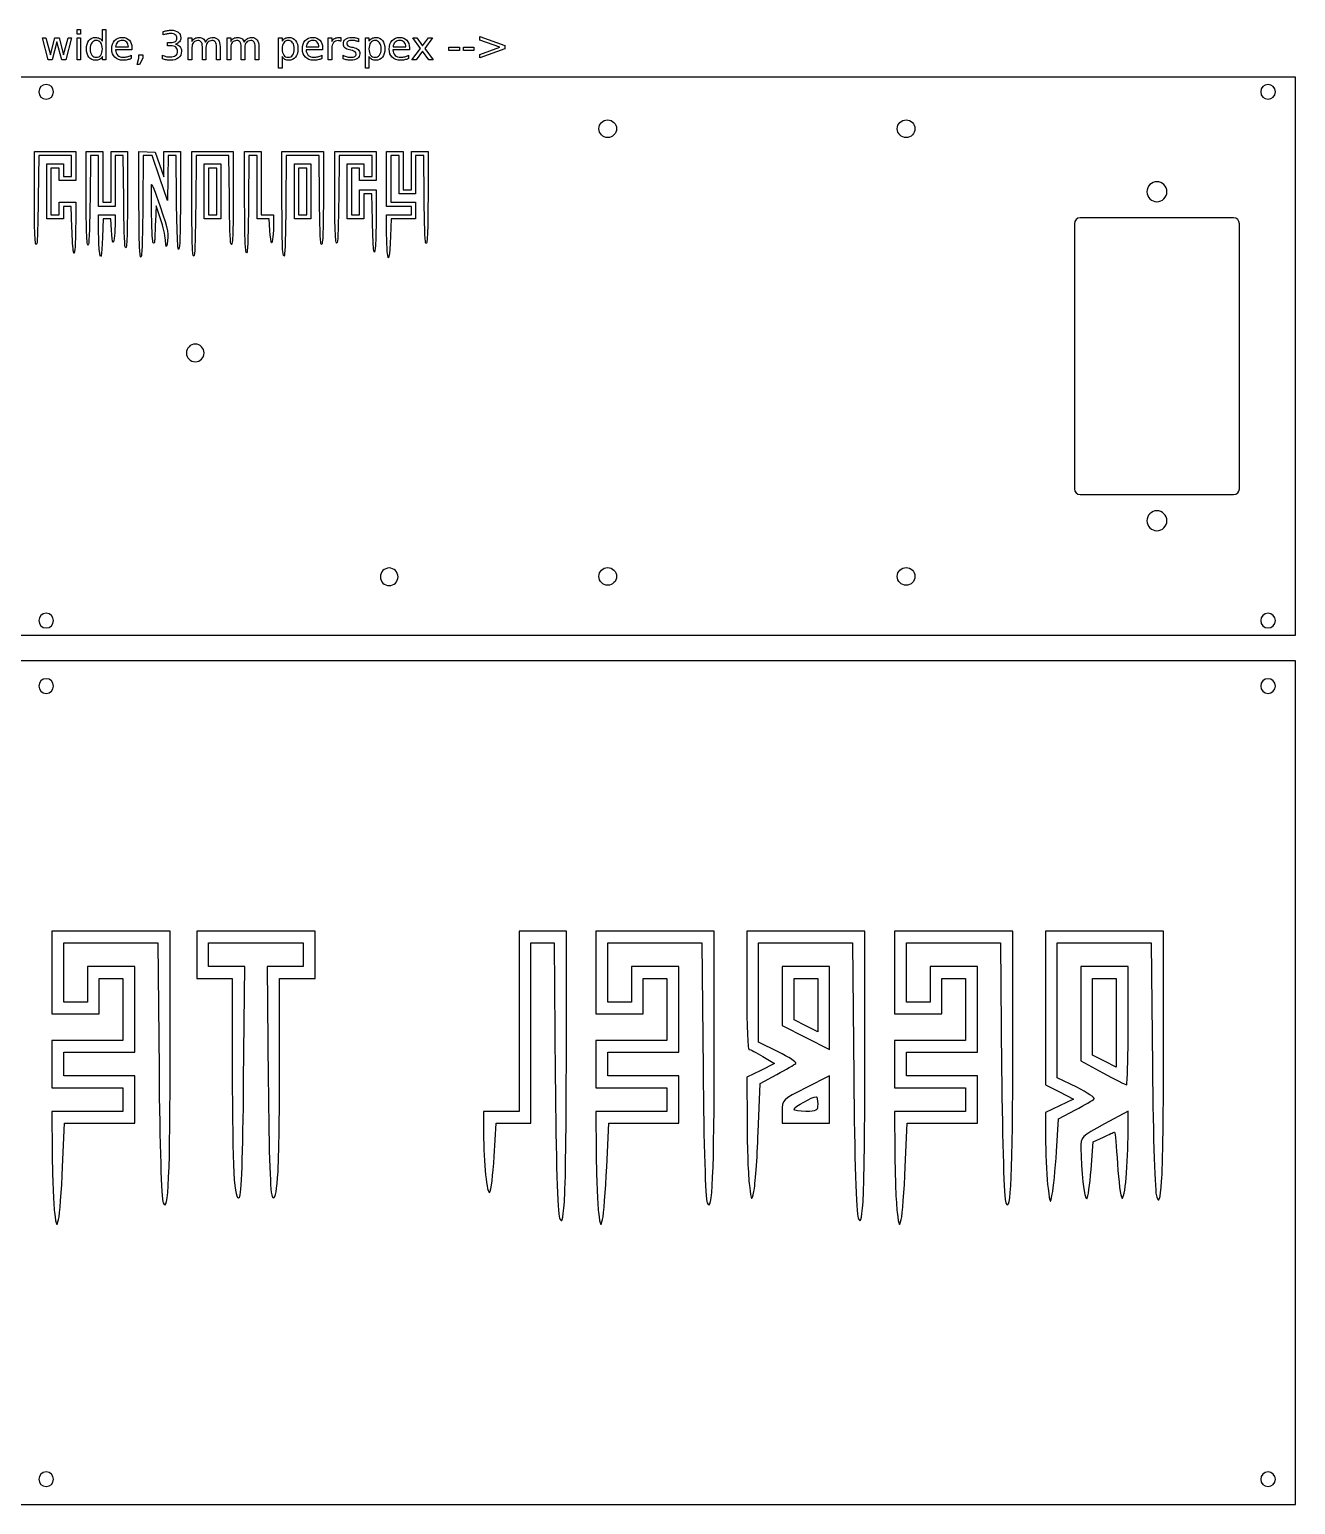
# Model space of a CAD drawing. Extents: x 0 to 431, y 0 to 399.
# Drawn here: x 215.1 to 430.6, y 147.9 to 399 of the extents above; entities that cross this region are included whole.
import ezdxf

# ---------------------------------------------------------------- set-up
doc = ezdxf.new("R2010")
doc.units = 0
for name, color, linetype in [('Cut1', 7, 'CONTINUOUS'), ('Cut2', 7, 'CONTINUOUS'), ('Engrave', 7, 'CONTINUOUS')]:
    doc.layers.add(name, color=color, linetype=linetype)

msp = doc.modelspace()

# ---------------------------------------------------------------- linework, layer by layer
at = {"layer": 'Cut1', "color": 1}
for points in [[(216.660476, 388.344847), (216.660476, 388.344847)], [(424.689164, 388.344847), (424.689164, 388.344847)], [(315.023387, 382.069636), (315.023387, 382.069636)], [(365.824452, 382.069636), (365.824452, 382.069636)], [(405.32498, 371.344839), (405.32498, 371.344839)], [(420.074619, 366.894547), (393.976119, 366.894547)], [(420.074619, 366.894547), (393.976119, 366.894547)], [(392.97423, 365.894775), (392.97423, 320.794578)], [(392.97423, 365.894775), (392.97423, 320.794578), (392.97423, 320.794578)], [(421.076508, 320.794578), (421.076508, 365.894775)], [(421.076508, 320.794578), (421.076508, 365.894775)], [(241.797657, 343.903991), (241.797657, 343.903991)], [(393.976119, 319.794805), (420.074619, 319.794805)], [(393.976119, 319.794805), (420.074619, 319.794805)], [(405.32498, 315.344514), (405.32498, 315.344514)], [(274.818009, 305.803991), (274.818009, 305.803991)], [(315.023387, 305.869608), (315.023387, 305.869608)], [(365.824452, 305.869608), (365.824452, 305.869608)], [(216.660476, 298.344858), (216.660476, 298.344858)], [(424.689164, 298.344858), (424.689164, 298.344858)], [(216.660476, 287.210856), (216.660476, 287.210856)], [(424.689164, 287.210856), (424.689164, 287.210856)], [(216.660476, 152.210209), (216.660476, 152.210209)], [(424.689164, 152.210209), (424.689164, 152.210209)]]:
    msp.add_lwpolyline(points, dxfattribs=at)
for points in [[(217.910368, 389.594739), (217.219982, 389.594739), (216.660476, 389.035234), (216.660476, 388.344847)], [(219.160259, 388.344847), (219.160259, 389.035234), (218.600754, 389.594739), (217.910368, 389.594739)], [(425.941525, 389.594739), (425.250081, 389.594739), (424.689164, 389.035234), (424.689164, 388.344847)], [(427.190359, 388.344847), (427.190359, 389.035234), (426.629442, 389.594739), (425.941525, 389.594739)], [(216.660476, 388.344847), (216.660476, 387.654461), (217.219982, 387.094603), (217.910368, 387.094603)], [(217.910368, 387.094603), (218.600754, 387.094603), (219.160259, 387.654461), (219.160259, 388.344847)], [(424.689164, 388.344847), (424.689164, 387.654461), (425.250081, 387.094603), (425.941525, 387.094603)], [(425.941525, 387.094603), (426.629442, 387.094603), (427.190359, 387.654461), (427.190359, 388.344847)], [(312.023718, 382.069636), (312.023718, 382.898311), (312.695054, 383.569647), (313.523729, 383.569647)], [(313.523729, 380.569625), (312.695054, 380.569625), (312.023718, 381.240961), (312.023718, 382.069636)], [(313.523729, 383.569647), (314.352051, 383.569647), (315.023387, 382.898311), (315.023387, 382.069636)], [(315.023387, 382.069636), (315.023387, 381.240961), (314.352051, 380.569625), (313.523729, 380.569625)], [(362.822314, 382.069636), (362.822314, 382.898311), (363.496119, 383.569647), (364.325147, 383.569647)], [(364.325147, 380.569625), (363.496119, 380.569625), (362.822314, 381.240961), (362.822314, 382.069636)], [(364.325147, 383.569647), (365.154175, 383.569647), (365.824452, 382.898311), (365.824452, 382.069636)], [(365.824452, 382.069636), (365.824452, 381.240961), (365.154175, 380.569625), (364.325147, 380.569625)], [(407.025369, 373.044875), (406.08698, 373.044875), (405.32498, 372.283581), (405.32498, 371.344839)], [(407.025369, 373.044875), (406.08698, 373.044875), (405.32498, 372.283581), (405.32498, 371.344839)], [(408.725758, 371.344839), (408.725758, 372.283581), (407.963758, 373.044875), (407.025369, 373.044875)], [(408.725758, 371.344839), (408.725758, 372.283581), (407.963758, 373.044875), (407.025369, 373.044875)], [(405.32498, 371.344839), (405.32498, 370.405745), (406.08698, 369.64445), (407.025369, 369.64445)], [(405.32498, 371.344839), (405.32498, 370.405745), (406.08698, 369.64445), (407.025369, 369.64445)], [(407.025369, 369.64445), (407.963758, 369.64445), (408.725758, 370.405745), (408.725758, 371.344839)], [(407.025369, 369.64445), (407.963758, 369.64445), (408.725758, 370.405745), (408.725758, 371.344839)], [(393.976119, 366.894547), (393.422258, 366.894547), (392.97423, 366.446872), (392.97423, 365.894775)], [(393.976119, 366.894547), (393.422258, 366.894547), (392.97423, 366.446872), (392.97423, 365.894775)], [(421.076508, 365.894775), (421.076508, 366.446872), (420.62848, 366.894547), (420.074619, 366.894547)], [(421.076508, 365.894775), (421.076508, 366.446872), (420.62848, 366.894547), (420.074619, 366.894547)], [(243.297668, 345.404003), (242.468993, 345.404003), (241.797657, 344.732666), (241.797657, 343.903991)], [(244.797679, 343.903991), (244.797679, 344.732666), (244.126343, 345.404003), (243.297668, 345.404003)], [(241.797657, 343.903991), (241.797657, 343.075669), (242.468993, 342.40398), (243.297668, 342.40398)], [(243.297668, 342.40398), (244.126343, 342.40398), (244.797679, 343.075669), (244.797679, 343.903991)], [(392.97423, 320.794578), (392.97423, 320.24248), (393.422258, 319.794805), (393.976119, 319.794805)], [(392.97423, 320.794578), (392.97423, 320.24248), (393.422258, 319.794805), (393.976119, 319.794805)], [(420.074619, 319.794805), (420.62848, 319.794805), (421.076508, 320.24248), (421.076508, 320.794578)], [(420.074619, 319.794805), (420.62848, 319.794805), (421.076508, 320.24248), (421.076508, 320.794578)], [(407.025369, 317.044903), (406.08698, 317.044903), (405.32498, 316.283608), (405.32498, 315.344514)], [(407.025369, 317.044903), (406.08698, 317.044903), (405.32498, 316.283608), (405.32498, 315.344514)], [(408.725758, 315.344514), (408.725758, 316.283608), (407.963758, 317.044903), (407.025369, 317.044903)], [(408.725758, 315.344514), (408.725758, 316.283608), (407.963758, 317.044903), (407.025369, 317.044903)], [(405.32498, 315.344514), (405.32498, 314.405772), (406.08698, 313.644478), (407.025369, 313.644478)], [(405.32498, 315.344514), (405.32498, 314.405772), (406.08698, 313.644478), (407.025369, 313.644478)], [(407.025369, 313.644478), (407.963758, 313.644478), (408.725758, 314.405772), (408.725758, 315.344514)], [(407.025369, 313.644478), (407.963758, 313.644478), (408.725758, 314.405772), (408.725758, 315.344514)], [(276.31802, 307.304003), (275.489345, 307.304003), (274.818009, 306.632666), (274.818009, 305.803991)], [(277.818032, 305.803991), (277.818032, 306.632666), (277.14599, 307.304003), (276.31802, 307.304003)], [(312.023718, 305.869608), (312.023718, 306.698283), (312.695054, 307.369619), (313.523729, 307.369619)], [(313.523729, 307.369619), (314.352051, 307.369619), (315.023387, 306.698283), (315.023387, 305.869608)], [(362.822314, 305.869608), (362.822314, 306.698283), (363.496119, 307.369619), (364.325147, 307.369619)], [(364.325147, 307.369619), (365.154175, 307.369619), (365.824452, 306.698283), (365.824452, 305.869608)], [(274.818009, 305.803991), (274.818009, 304.975669), (275.489345, 304.30398), (276.31802, 304.30398)], [(276.31802, 304.30398), (277.14599, 304.30398), (277.818032, 304.975669), (277.818032, 305.803991)], [(313.523729, 304.369597), (312.695054, 304.369597), (312.023718, 305.040933), (312.023718, 305.869608)], [(315.023387, 305.869608), (315.023387, 305.040933), (314.352051, 304.369597), (313.523729, 304.369597)], [(364.325147, 304.369597), (363.496119, 304.369597), (362.822314, 305.040933), (362.822314, 305.869608)], [(365.824452, 305.869608), (365.824452, 305.040933), (365.154175, 304.369597), (364.325147, 304.369597)], [(217.910368, 299.59475), (217.219982, 299.59475), (216.660476, 299.035244), (216.660476, 298.344858)], [(219.160259, 298.344858), (219.160259, 299.035244), (218.600754, 299.59475), (217.910368, 299.59475)], [(425.941525, 299.59475), (425.250081, 299.59475), (424.689164, 299.035244), (424.689164, 298.344858)], [(427.190359, 298.344858), (427.190359, 299.035244), (426.629442, 299.59475), (425.941525, 299.59475)], [(216.660476, 298.344858), (216.660476, 297.654472), (217.219982, 297.094614), (217.910368, 297.094614)], [(217.910368, 297.094614), (218.600754, 297.094614), (219.160259, 297.654472), (219.160259, 298.344858)], [(424.689164, 298.344858), (424.689164, 297.654472), (425.250081, 297.094614), (425.941525, 297.094614)], [(425.941525, 297.094614), (426.629442, 297.094614), (427.190359, 297.654472), (427.190359, 298.344858)], [(217.910368, 288.460748), (217.219982, 288.460748), (216.660476, 287.901242), (216.660476, 287.210856)], [(216.660476, 287.210856), (216.660476, 286.52047), (217.219982, 285.960612), (217.910368, 285.960612)], [(219.160259, 287.210856), (219.160259, 287.901242), (218.600754, 288.460748), (217.910368, 288.460748)], [(217.910368, 285.960612), (218.600754, 285.960612), (219.160259, 286.52047), (219.160259, 287.210856)], [(425.941525, 288.460748), (425.250081, 288.460748), (424.689164, 287.901242), (424.689164, 287.210856)], [(424.689164, 287.210856), (424.689164, 286.52047), (425.250081, 285.960612), (425.941525, 285.960612)], [(427.190359, 287.210856), (427.190359, 287.901242), (426.629442, 288.460748), (425.941525, 288.460748)], [(425.941525, 285.960612), (426.629442, 285.960612), (427.190359, 286.52047), (427.190359, 287.210856)], [(217.910368, 153.461159), (217.219982, 153.461159), (216.660476, 152.901654), (216.660476, 152.210209)], [(219.160259, 152.210209), (219.160259, 152.901654), (218.600754, 153.461159), (217.910368, 153.461159)], [(425.941525, 153.461159), (425.250081, 153.461159), (424.689164, 152.901654), (424.689164, 152.210209)], [(427.190359, 152.210209), (427.190359, 152.901654), (426.629442, 153.461159), (425.941525, 153.461159)], [(216.660476, 152.210209), (216.660476, 151.522292), (217.219982, 150.961376), (217.910368, 150.961376)], [(217.910368, 150.961376), (218.600754, 150.961376), (219.160259, 151.522292), (219.160259, 152.210209)], [(424.689164, 152.210209), (424.689164, 151.522292), (425.250081, 150.961376), (425.941525, 150.961376)], [(425.941525, 150.961376), (426.629442, 150.961376), (427.190359, 151.522292), (427.190359, 152.210209)]]:
    msp.add_open_spline(points, degree=3, dxfattribs=at)
at = {"layer": 'Cut2', "color": 1}
for points in [[(0.120025, 295.844793), (430.619994, 295.844793), (430.619994, 390.844772), (0.120025, 390.844772), (0.120025, 295.844793), (0.120025, 295.844793)], [(0.120025, 147.909813), (430.619994, 147.909813), (430.619994, 291.510932), (0.120025, 291.510932), (0.120025, 147.909813), (0.120025, 147.909813)]]:
    msp.add_lwpolyline(points, dxfattribs=at)
at = {"layer": 'Engrave', "color": 7}
for points in [[(217.269481, 397.512807), (217.878022, 397.512807), (218.638699, 394.622234), (219.396067, 397.512807), (220.11375, 397.512807), (220.874426, 394.622234), (221.631798, 397.512807), (222.24034, 397.512807), (221.271301, 393.80864), (220.553621, 393.80864), (219.756564, 396.844734), (218.956199, 393.80864), (218.238516, 393.80864), (217.269481, 397.512807)], [(223.166381, 398.954786), (223.774923, 398.954786), (223.774923, 398.184187), (223.166381, 398.184187), (223.166381, 398.954786)], [(223.166381, 397.512807), (223.774923, 397.512807), (223.774923, 393.80864), (223.166381, 393.80864), (223.166381, 397.512807)], [(227.482397, 396.950567), (227.482397, 398.954786), (228.090939, 398.954786), (228.090939, 393.80864), (227.482397, 393.80864), (227.482397, 394.364265)], [(237.850756, 398.028744), (237.850756, 398.624057)], [(239.130676, 396.173354), (238.555208, 396.173354), (238.555208, 396.722364), (239.157135, 396.722364)], [(242.725705, 395.902156), (242.725705, 393.80864), (242.113856, 393.80864), (242.113856, 397.512807), (242.725705, 397.512807), (242.725705, 396.937338)], [(249.327058, 395.902156), (249.327058, 393.80864), (248.715208, 393.80864), (248.715208, 397.512807), (249.327058, 397.512807), (249.327058, 396.937338)], [(258.084766, 394.364265), (258.084766, 392.399734), (257.472917, 392.399734), (257.472917, 397.512807), (258.084766, 397.512807), (258.084766, 396.950567)], [(266.551433, 395.759942), (266.551433, 393.80864), (265.939583, 393.80864), (265.939583, 397.512807), (266.551433, 397.512807), (266.551433, 396.937338)], [(268.105859, 397.56903), (268.109161, 396.943952)], [(271.115496, 397.403666), (271.115496, 396.828197)], [(272.874974, 394.364265), (272.874974, 392.399734), (272.263125, 392.399734), (272.263125, 397.512807), (272.874974, 397.512807), (272.874974, 396.950567)], [(283.712968, 397.512807), (282.373516, 395.710333), (283.782423, 393.80864), (283.06474, 393.80864), (281.986564, 395.263848), (280.908385, 393.80864), (280.190705, 393.80864), (281.629375, 395.746713), (280.313074, 397.512807), (281.030756, 397.512807), (282.013022, 396.193197), (282.995288, 397.512807), (283.712968, 397.512807)], [(291.77284, 397.14239), (291.77284, 397.744317), (296.012788, 396.206427), (296.012788, 395.657416), (291.77284, 394.119526), (291.77284, 394.721453), (295.179349, 395.928614), (291.77284, 397.14239)], [(232.512788, 395.812859), (232.512788, 395.515203), (229.714817, 395.515203)], [(229.734663, 395.988145), (231.904246, 395.991453)], [(232.370574, 394.572624), (232.370574, 393.997156)], [(233.667032, 394.648692), (234.364871, 394.648692), (234.364871, 394.079838), (233.822474, 393.021505), (233.395833, 393.021505), (233.667032, 394.079838), (233.667032, 394.648692)], [(237.701926, 393.957468), (237.701926, 394.60239)], [(245.12349, 395.902156), (245.12349, 393.80864), (244.511641, 393.80864), (244.511641, 396.024526)], [(247.521276, 396.044369), (247.521276, 393.80864), (246.909426, 393.80864), (246.909426, 396.024526)], [(251.724843, 395.902156), (251.724843, 393.80864), (251.112996, 393.80864), (251.112996, 396.024526)], [(254.122631, 396.044369), (254.122631, 393.80864), (253.510782, 393.80864), (253.510782, 396.024526)], [(264.963933, 395.812859), (264.963933, 395.515203), (262.165965, 395.515203)], [(262.185808, 395.988145), (264.355391, 395.991453)], [(264.821718, 394.572624), (264.821718, 393.997156)], [(268.482891, 393.944239), (268.482891, 394.572624)], [(269.789272, 395.419291), (269.577606, 395.468901)], [(269.911641, 395.974916), (270.12, 395.928614)], [(279.754141, 395.812859), (279.754141, 395.515203), (276.956173, 395.515203)], [(276.976016, 395.988145), (279.145599, 395.991453)], [(279.611926, 394.572624), (279.611926, 393.997156)], [(286.491093, 395.935229), (288.273724, 395.935229), (288.273724, 395.392833), (286.491093, 395.392833), (286.491093, 395.935229)], [(288.93849, 395.935229), (290.721121, 395.935229), (290.721121, 395.392833), (288.93849, 395.392833), (288.93849, 395.935229)]]:
    msp.add_lwpolyline(points, dxfattribs=at)
at = {"layer": 'Engrave', "color": 1}
for points in [[(215.899887, 371.516289), (215.899887, 378.192256), (222.955443, 378.192256), (222.955443, 373.253367), (220.13322, 373.253367), (220.13322, 375.370034), (218.722109, 375.370034), (218.722109, 367.432534), (220.13322, 367.432534), (220.13322, 369.5492), (222.955443, 369.5492), (222.937451, 366.06552)], [(222.307743, 365.27177), (222.198734, 368.843645), (220.83807, 368.843645), (220.83807, 366.726978), (218.015848, 366.726978), (218.015848, 376.075589), (220.83807, 376.075589), (220.83807, 373.958922), (222.249182, 373.958922), (222.249182, 377.4867), (216.637898, 377.4867), (216.566284, 370.210659)], [(224.720037, 371.533575), (224.719332, 378.192256), (227.541554, 378.192256), (227.541554, 369.5492), (228.952665, 369.5492), (228.952665, 378.192256), (231.774887, 378.192256), (231.756895, 370.82802)], [(231.116957, 369.946075), (231.034054, 377.4867), (229.657515, 377.4867), (229.657515, 368.843645), (226.835293, 368.843645), (226.835293, 377.4867), (225.45452, 377.4867), (225.377968, 370.210659)], [(233.715165, 370.465011), (233.715165, 378.207072), (235.082179, 378.15592), (236.449193, 378.104061), (237.186498, 375.987395), (237.924509, 373.870728), (237.936151, 376.031492), (237.948498, 378.192256), (240.77072, 378.192256), (240.769309, 371.004409)], [(240.111379, 369.946075), (240.032709, 377.4867), (238.660404, 377.4867), (238.612779, 373.657297), (238.565154, 369.827542), (237.258818, 373.657297), (235.952482, 377.4867), (234.447532, 377.4867), (234.374507, 369.24052)], [(242.710293, 370.54615), (242.710293, 378.192256), (249.765848, 378.192256), (249.765143, 371.357186)], [(249.099451, 370.210659), (249.027837, 377.4867), (243.446187, 377.4867), (243.377395, 369.24052)], [(251.706126, 370.810734), (251.706126, 378.192256), (254.529054, 378.192256), (254.529054, 367.432534), (256.64572, 367.432534), (256.644309, 366.153714)], [(256.013895, 364.742603), (255.889718, 366.726978), (253.823498, 366.726978), (253.823498, 377.4867), (252.442726, 377.4867), (252.373229, 369.505103)], [(258.056832, 370.54615), (258.056832, 378.192256), (265.112387, 378.192256), (265.110976, 371.357186)], [(264.445284, 370.210659), (264.37367, 377.4867), (258.79202, 377.4867), (258.723229, 369.24052)], [(267.051959, 371.604484), (267.051959, 378.192256), (274.107515, 378.192256), (274.107515, 373.253367), (271.285293, 373.253367), (271.285293, 375.370034), (269.874182, 375.370034), (269.874182, 367.432534), (271.285293, 367.432534), (271.285293, 371.665867), (274.107515, 371.665867), (274.090229, 367.212047)], [(273.458404, 366.418297), (273.357157, 370.960311), (271.990848, 370.960311), (271.990848, 366.726978), (269.168626, 366.726978), (269.168626, 376.075589), (271.990848, 376.075589), (271.990848, 373.958922), (273.401959, 373.958922), (273.401959, 377.4867), (267.788559, 377.4867), (267.719062, 370.298853)], [(275.872109, 364.990253), (275.872109, 367.432534), (280.105443, 367.432534), (280.105443, 368.843645), (275.872109, 368.843645), (275.872109, 378.192256), (278.694332, 378.192256), (278.694332, 371.665867), (280.105443, 371.665867), (280.105443, 378.192256), (282.927665, 378.192256), (282.926254, 371.445381)], [(282.261268, 370.298853), (282.188243, 377.4867), (280.810998, 377.4867), (280.810998, 370.960311), (277.988776, 370.960311), (277.988776, 377.4867), (276.577665, 377.4867), (276.577665, 369.5492), (280.810998, 369.5492), (280.810998, 366.726978), (276.62917, 366.726978), (276.524043, 363.772464)], [(244.826959, 371.401284), (244.826959, 376.075589), (247.649182, 376.075589), (247.649182, 366.726978), (244.826959, 366.726978), (244.826959, 371.401284), (244.826959, 371.401284)], [(246.943626, 371.401284), (246.943626, 375.370034), (245.532515, 375.370034), (245.532515, 367.432534), (246.943626, 367.432534), (246.943626, 371.401284), (246.943626, 371.401284)], [(260.173498, 371.401284), (260.173498, 376.075589), (262.99572, 376.075589), (262.99572, 366.726978), (260.173498, 366.726978), (260.173498, 371.401284), (260.173498, 371.401284)], [(262.290165, 371.401284), (262.290165, 375.370034), (260.879054, 375.370034), (260.879054, 367.432534), (262.290165, 367.432534), (262.290165, 371.401284), (262.290165, 371.401284)], [(226.835998, 365.166642), (226.835998, 367.432534), (229.65822, 367.432534), (229.656809, 366.241909)], [(229.032745, 364.788111), (228.907157, 366.726978), (227.59447, 366.726978), (227.493929, 363.619711)], [(237.368884, 366.726978), (236.625582, 368.931839), (236.515868, 366.286006)], [(226.950298, 361.541497), (226.950298, 361.541497)], [(231.351907, 361.964478), (231.351907, 361.964478), (231.351907, 361.964478)], [(238.241304, 363.111006), (238.241304, 363.111006), (238.241304, 363.111006)], [(242.827415, 361.51892), (242.827415, 361.51892), (242.827415, 361.51892)], [(251.823248, 362.048086), (251.823248, 362.048086), (251.823248, 362.048086)], [(258.173248, 361.51892), (258.173248, 361.51892), (258.173248, 361.51892)], [(222.549748, 361.170728), (222.549748, 361.170728), (222.549748, 361.170728)], [(233.833698, 361.330184), (233.833698, 361.330184), (233.833698, 361.330184)], [(273.696882, 361.347117), (273.696882, 361.347117)], [(275.990643, 361.153795), (275.990643, 361.153795)], [(239.028563, 225.700523), (239.028563, 245.50829), (218.893418, 245.50829), (218.893418, 231.413759), (226.947335, 231.413759), (226.947335, 237.454373), (230.974293, 237.454373), (230.974293, 226.883387), (218.893418, 226.883387), (218.893418, 218.829117), (230.974293, 218.829117), (230.974293, 214.802159), (218.893418, 214.802159), (218.942454, 207.628776)], [(257.65276, 222.428862), (257.65276, 237.454373), (263.693021, 237.454373), (263.693021, 245.50829), (243.557877, 245.50829), (243.557877, 237.454373), (249.59849, 237.454373), (249.602371, 221.97519)], [(306.481438, 224.442165), (306.481438, 245.50829), (298.427521, 245.50829), (298.427521, 214.802159), (292.386907, 214.802159), (292.390082, 211.152673)], [(331.650721, 225.700523), (331.650721, 245.50829), (311.515224, 245.50829), (311.515224, 231.413759), (319.569493, 231.413759), (319.569493, 237.454373), (323.596804, 237.454373), (323.596804, 226.883387), (311.515224, 226.883387), (311.515224, 218.829117), (323.596804, 218.829117), (323.596804, 214.802159), (311.515224, 214.802159), (311.564613, 207.628776)], [(357.323425, 224.442165), (357.323425, 245.50829), (337.187921, 245.50829), (337.187921, 235.440717)], [(382.492356, 225.700523), (382.492356, 245.50829), (362.357211, 245.50829), (362.357211, 231.413759), (370.411128, 231.413759), (370.411128, 237.454373), (374.438086, 237.454373), (374.438086, 226.883387), (362.357211, 226.883387), (362.357211, 218.829117), (374.438086, 218.829117), (374.438086, 214.802159), (362.357211, 214.802159), (362.406248, 207.628776)], [(408.164841, 226.203937), (408.164841, 245.50829), (388.029556, 245.50829), (388.029556, 219.352287), (390.418567, 218.13732), (392.807931, 216.923765), (390.418567, 215.761715), (388.029556, 214.601781), (388.078592, 209.542242)], [(220.722924, 205.363942), (221.063002, 212.788504), (232.987949, 212.788504), (232.987949, 220.842773), (220.906721, 220.842773), (220.906721, 224.870084), (232.987949, 224.870084), (232.987949, 239.467676), (224.933679, 239.467676), (224.933679, 233.427415), (220.906721, 233.427415), (220.906721, 243.494987), (236.923538, 243.494987), (237.126032, 221.97519)], [(251.536299, 220.11217), (251.711277, 239.467676), (245.57259, 239.467676), (245.57259, 243.494987), (261.680777, 243.494987), (261.680777, 239.467676), (255.54844, 239.467676), (255.719538, 220.11217)], [(294.18819, 207.125715), (294.543085, 212.788504), (300.441177, 212.788504), (300.441177, 243.494987), (304.380646, 243.494987), (304.578202, 220.716831)], [(313.345082, 205.363942), (313.68516, 212.788504), (325.610107, 212.788504), (325.610107, 220.842773), (313.528879, 220.842773), (313.528879, 224.870084), (325.610107, 224.870084), (325.610107, 239.467676), (317.55619, 239.467676), (317.55619, 233.427415), (313.528879, 233.427415), (313.528879, 243.494987), (329.545696, 243.494987), (329.748543, 221.97519)], [(342.532504, 224.95334), (339.201577, 226.596226), (339.201577, 243.494987), (355.222281, 243.494987), (355.419836, 220.716831)], [(364.186717, 205.363942), (364.527148, 212.788504), (376.451742, 212.788504), (376.451742, 220.842773), (364.370514, 220.842773), (364.370514, 224.870084), (376.451742, 224.870084), (376.451742, 239.467676), (368.397825, 239.467676), (368.397825, 233.427415), (364.370514, 233.427415), (364.370514, 243.494987), (380.387331, 243.494987), (380.589825, 221.97519)], [(393.374139, 218.913079), (390.043211, 220.555612), (390.043211, 243.494987), (406.057947, 243.494987), (406.262452, 222.478604)], [(351.282797, 232.41459), (351.282797, 239.467676), (343.228535, 239.467676), (343.228535, 229.412098), (347.255486, 227.386801), (351.282797, 225.361504), (351.282797, 232.41459), (351.282797, 232.41459)], [(402.124192, 229.400104), (402.124192, 239.467676), (394.07017, 239.467676), (394.07017, 223.450154), (397.821961, 221.391342)], [(345.241831, 233.940354), (345.241831, 237.454373), (349.269142, 237.454373), (349.269142, 228.372815), (347.255486, 229.400104), (345.241831, 230.426687), (345.241831, 233.940354), (345.241831, 233.940354)], [(396.083719, 230.920223), (396.083719, 237.454373), (400.110748, 237.454373), (400.110748, 222.332201), (398.097163, 223.35949), (396.083719, 224.386073), (396.083719, 230.920223), (396.083719, 230.920223)], [(402.124192, 229.400104), (402.124192, 229.400104)], [(339.93994, 224.159237), (341.937721, 222.949562), (339.562115, 221.796684), (337.187921, 220.642042), (337.23731, 212.814256)], [(339.140546, 211.268737), (339.453107, 219.584415), (342.316252, 221.104534)], [(351.282797, 216.821459), (351.282797, 220.854767), (347.255486, 218.829117)], [(343.228535, 214.796515), (343.228535, 212.788504), (351.282797, 212.788504), (351.282797, 216.821459), (351.282797, 216.821459)], [(345.241831, 215.21244), (345.241831, 215.21244)], [(389.925031, 208.006601), (390.294742, 213.543801), (393.157886, 215.06392)], [(402.124192, 211.137151), (402.124192, 214.870951), (398.097163, 212.696429)], [(395.812186, 204.905684), (396.166234, 209.620912), (397.903418, 210.44994)], [(257.325382, 203.527381), (257.325382, 203.527381), (257.325382, 203.527381)], [(401.795827, 203.527381), (401.795827, 203.527381), (401.795827, 203.527381)], [(407.831466, 202.959056), (407.831466, 202.959056), (407.831466, 202.959056)], [(306.148415, 199.435512), (306.148415, 199.435512), (306.148415, 199.435512)], [(356.99005, 199.435512), (356.99005, 199.435512), (356.99005, 199.435512)], [(220.028657, 196.428787), (220.028657, 196.428787), (220.028657, 196.428787)], [(312.651168, 196.428787), (312.651168, 196.428787), (312.651168, 196.428787)], [(363.49245, 196.428787), (363.49245, 196.428787)]]:
    msp.add_lwpolyline(points, dxfattribs=at)
at = {"layer": 'Engrave', "color": 7}
for points in [[(224.78034, 395.657416), (224.78034, 396.239497), (224.920347, 396.709132), (225.200365, 397.066322)], [(225.200365, 397.066322), (225.482587, 397.423506), (225.847489, 397.6021), (226.29508, 397.602104)], [(225.683231, 396.709135), (225.500226, 396.455573), (225.408724, 396.105001), (225.408724, 395.657416)], [(226.443907, 397.092781), (226.121996, 397.092777), (225.868436, 396.964896), (225.683231, 396.709135)], [(226.29508, 397.602104), (226.56848, 397.6021), (226.802194, 397.548081), (226.996224, 397.440046)], [(227.204583, 396.709135), (227.019372, 396.964896), (226.765815, 397.092777), (226.443907, 397.092781)], [(226.996224, 397.440046), (227.192453, 397.334209), (227.354511, 397.17105), (227.482397, 396.950567)], [(227.482397, 395.657416), (227.482394, 396.105001), (227.389789, 396.455573), (227.204583, 396.709135)], [(229.079817, 395.624343), (229.079817, 396.230678), (229.242978, 396.711337), (229.569298, 397.066322)], [(229.569298, 397.066322), (229.897821, 397.423506), (230.339894, 397.6021), (230.895522, 397.602104)], [(230.085234, 396.798432), (229.882387, 396.606606), (229.76553, 396.336511), (229.734663, 395.988145)], [(230.902135, 397.086166), (230.562585, 397.086163), (230.290285, 396.990251), (230.085234, 396.798432)], [(230.895522, 397.602104), (231.393817, 397.6021), (231.787384, 397.441145), (232.076224, 397.119239)], [(231.623125, 396.78851), (231.442325, 396.986944), (231.201996, 397.086163), (230.902135, 397.086166)], [(231.904246, 395.991453), (231.899844, 396.324384), (231.806126, 396.59007), (231.623125, 396.78851)], [(232.076224, 397.119239), (232.367263, 396.799531), (232.512783, 396.364072), (232.512788, 395.812859)], [(237.850756, 398.624057), (238.104313, 398.694607), (238.341337, 398.747524), (238.561824, 398.782807)], [(238.541981, 398.213953), (238.332518, 398.174261), (238.102109, 398.112525), (237.850756, 398.028744)], [(239.130676, 398.273484), (238.947672, 398.273479), (238.75144, 398.253635), (238.541981, 398.213953)], [(238.561824, 398.782807), (238.784514, 398.818079), (238.993974, 398.835718), (239.190208, 398.835723)], [(239.901276, 398.068432), (239.72268, 398.205129), (239.465815, 398.273479), (239.130676, 398.273484)], [(239.157135, 396.722364), (239.485658, 396.722361), (239.737011, 396.787404), (239.911199, 396.917494)], [(239.190208, 398.835723), (239.697325, 398.835718), (240.098608, 398.719963), (240.394064, 398.488458)], [(240.172474, 397.486348), (240.172471, 397.739904), (240.082073, 397.933931), (239.901276, 398.068432)], [(239.911199, 396.917494), (240.08538, 397.049783), (240.172471, 397.239401), (240.172474, 397.486348)], [(240.602423, 396.86127), (240.445874, 396.673854), (240.223184, 396.543768), (239.934349, 396.47101)], [(240.394064, 398.488458), (240.689511, 398.259148), (240.837237, 397.948263), (240.83724, 397.555802)], [(240.83724, 397.555802), (240.837237, 397.282395), (240.758963, 397.050885), (240.602423, 396.86127)], [(243.000208, 396.755437), (242.817204, 396.545972), (242.725702, 396.261546), (242.725705, 395.902156)], [(242.725705, 396.937338), (242.864609, 397.164435), (243.031075, 397.332005), (243.225106, 397.440046)], [(243.741042, 397.072937), (243.430154, 397.072934), (243.18321, 396.9671), (243.000208, 396.755437)], [(243.225106, 397.440046), (243.41913, 397.548081), (243.64954, 397.6021), (243.91633, 397.602104)], [(244.323125, 396.814968), (244.197446, 396.986944), (244.003418, 397.072934), (243.741042, 397.072937)], [(243.91633, 397.602104), (244.185319, 397.6021), (244.413521, 397.533749), (244.600939, 397.397052)], [(244.511641, 396.024526), (244.511638, 396.381711), (244.448798, 396.645191), (244.323125, 396.814968)], [(244.600939, 397.397052), (244.790553, 397.260347), (244.93056, 397.061909), (245.020965, 396.801739)], [(245.020965, 396.801739), (245.173096, 397.075138), (245.354997, 397.276883), (245.566667, 397.406973)], [(245.397996, 396.758744), (245.214989, 396.54928), (245.123487, 396.26375), (245.12349, 395.902156)], [(246.145442, 397.072937), (245.830144, 397.072934), (245.580995, 396.968203), (245.397996, 396.758744)], [(245.566667, 397.406973), (245.77833, 397.537056), (246.027479, 397.6021), (246.314115, 397.602104)], [(246.720913, 396.814968), (246.595231, 396.986944), (246.403408, 397.072934), (246.145442, 397.072937)], [(246.314115, 397.602104), (246.699961, 397.6021), (246.997618, 397.466501), (247.207083, 397.195307)], [(246.909426, 396.024526), (246.909423, 396.379506), (246.846584, 396.642986), (246.720913, 396.814968)], [(247.207083, 397.195307), (247.41654, 396.926311), (247.52127, 396.542665), (247.521276, 396.044369)], [(249.327058, 396.937338), (249.465962, 397.164435), (249.63243, 397.332005), (249.826458, 397.440046)], [(249.601564, 396.755437), (249.41856, 396.545972), (249.327058, 396.261546), (249.327058, 395.902156)], [(250.342397, 397.072937), (250.03151, 397.072934), (249.784565, 396.9671), (249.601564, 396.755437)], [(249.826458, 397.440046), (250.020486, 397.548081), (250.250892, 397.6021), (250.517683, 397.602104)], [(250.924481, 396.814968), (250.798801, 396.986944), (250.604774, 397.072934), (250.342397, 397.072937)], [(250.517683, 397.602104), (250.786674, 397.6021), (251.014876, 397.533749), (251.202292, 397.397052)], [(251.112996, 396.024526), (251.112994, 396.381711), (251.050154, 396.645191), (250.924481, 396.814968)], [(251.202292, 397.397052), (251.391908, 397.260347), (251.531916, 397.061909), (251.622317, 396.801739)], [(251.622317, 396.801739), (251.774449, 397.075138), (251.95635, 397.276883), (252.168022, 397.406973)], [(251.999349, 396.758744), (251.816342, 396.54928), (251.72484, 396.26375), (251.724843, 395.902156)], [(252.746798, 397.072937), (252.431499, 397.072934), (252.182348, 396.968203), (251.999349, 396.758744)], [(252.168022, 397.406973), (252.379683, 397.537056), (252.628832, 397.6021), (252.915468, 397.602104)], [(253.322266, 396.814968), (253.196584, 396.986944), (253.00476, 397.072934), (252.746798, 397.072937)], [(252.915468, 397.602104), (253.301314, 397.6021), (253.598971, 397.466501), (253.808439, 397.195307)], [(253.510782, 396.024526), (253.510776, 396.379506), (253.447937, 396.642986), (253.322266, 396.814968)], [(253.808439, 397.195307), (254.017893, 396.926311), (254.122626, 396.542665), (254.122631, 396.044369)], [(258.084766, 396.950567), (258.212646, 397.17105), (258.373601, 397.334209), (258.567631, 397.440046)], [(258.359272, 396.709135), (258.176268, 396.455573), (258.084766, 396.105001), (258.084766, 395.657416)], [(259.119949, 397.092781), (258.798037, 397.092777), (258.544478, 396.964896), (258.359272, 396.709135)], [(258.567631, 397.440046), (258.76386, 397.548081), (258.997577, 397.6021), (259.268776, 397.602104)], [(259.877317, 396.709135), (259.694313, 396.964896), (259.441857, 397.092777), (259.119949, 397.092781)], [(259.268776, 397.602104), (259.718564, 397.6021), (260.083469, 397.423506), (260.36349, 397.066322)], [(260.155131, 395.657416), (260.155128, 396.105001), (260.062523, 396.455573), (259.877317, 396.709135)], [(260.36349, 397.066322), (260.64571, 396.709132), (260.786821, 396.239497), (260.786824, 395.657416)], [(261.530965, 395.624343), (261.530965, 396.230678), (261.694123, 396.711337), (262.020442, 397.066322)], [(262.020442, 397.066322), (262.348966, 397.423506), (262.791042, 397.6021), (263.346667, 397.602104)], [(262.536381, 396.798432), (262.333531, 396.606606), (262.216674, 396.336511), (262.185808, 395.988145)], [(263.353282, 397.086166), (263.013732, 397.086163), (262.741433, 396.990251), (262.536381, 396.798432)], [(263.346667, 397.602104), (263.844964, 397.6021), (264.238531, 397.441145), (264.527371, 397.119239)], [(264.074272, 396.78851), (263.893469, 396.986944), (263.65314, 397.086163), (263.353282, 397.086166)], [(264.355391, 395.991453), (264.350988, 396.324384), (264.257271, 396.59007), (264.074272, 396.78851)], [(264.527371, 397.119239), (264.818408, 396.799531), (264.96393, 396.364072), (264.963933, 395.812859)], [(266.551433, 396.937338), (266.679313, 397.162231), (266.845779, 397.328697), (267.050833, 397.436739)], [(266.825939, 396.722364), (266.642935, 396.49967), (266.551433, 396.178863), (266.551433, 395.759942)], [(267.619689, 397.059708), (267.275728, 397.059705), (267.011144, 396.947257), (266.825939, 396.722364)], [(267.050833, 397.436739), (267.255885, 397.546978), (267.505033, 397.6021), (267.798282, 397.602104)], [(267.884272, 397.029942), (267.804894, 397.049782), (267.7167, 397.059705), (267.619689, 397.059708)], [(267.798282, 397.602104), (267.840172, 397.6021), (267.886474, 397.598793), (267.937189, 397.592181)], [(268.109167, 396.943953), (268.040815, 396.983637), (267.965849, 397.0123), (267.884272, 397.029942)], [(267.937189, 397.592181), (267.987899, 397.587767), (268.04412, 397.580051), (268.105859, 397.56903)], [(268.509349, 396.510697), (268.509349, 396.859062), (268.632821, 397.128055), (268.879766, 397.317677)], [(268.879766, 397.317677), (269.12671, 397.507291), (269.477281, 397.6021), (269.931484, 397.602104)], [(269.322942, 396.953874), (269.173012, 396.861267), (269.098048, 396.722361), (269.098048, 396.537156)], [(270.004246, 397.092781), (269.702178, 397.092777), (269.475077, 397.046475), (269.322942, 396.953874)], [(269.931484, 397.602104), (270.156378, 397.6021), (270.368045, 397.585562), (270.566484, 397.552494)], [(270.579715, 397.026635), (270.394503, 397.070729), (270.20268, 397.092777), (270.004246, 397.092781)], [(270.566484, 397.552494), (270.76492, 397.519417), (270.947924, 397.469808), (271.115496, 397.403666)], [(271.115496, 396.828197), (270.943513, 396.916389), (270.76492, 396.982535), (270.579715, 397.026635)], [(272.874974, 396.950567), (273.002855, 397.17105), (273.163809, 397.334209), (273.35784, 397.440046)], [(273.149481, 396.709135), (272.966476, 396.455573), (272.874974, 396.105001), (272.874974, 395.657416)], [(273.910157, 397.092781), (273.588246, 397.092777), (273.334686, 396.964896), (273.149481, 396.709135)], [(273.35784, 397.440046), (273.554069, 397.548081), (273.787785, 397.6021), (274.058984, 397.602104)], [(274.667526, 396.709135), (274.484521, 396.964896), (274.232065, 397.092777), (273.910157, 397.092781)], [(274.058984, 397.602104), (274.508773, 397.6021), (274.873678, 397.423506), (275.153699, 397.066322)], [(274.94534, 395.657416), (274.945337, 396.105001), (274.852731, 396.455573), (274.667526, 396.709135)], [(275.153699, 397.066322), (275.435918, 396.709132), (275.577029, 396.239497), (275.577032, 395.657416)], [(276.321173, 395.624343), (276.321173, 396.230678), (276.484331, 396.711337), (276.810651, 397.066322)], [(276.810651, 397.066322), (277.139174, 397.423506), (277.58125, 397.6021), (278.136875, 397.602104)], [(277.32659, 396.798432), (277.123739, 396.606606), (277.006883, 396.336511), (276.976016, 395.988145)], [(278.14349, 397.086166), (277.80394, 397.086163), (277.531641, 396.990251), (277.32659, 396.798432)], [(278.136875, 397.602104), (278.635172, 397.6021), (279.028739, 397.441145), (279.31758, 397.119239)], [(278.864481, 396.78851), (278.683678, 396.986944), (278.443349, 397.086163), (278.14349, 397.086166)], [(279.145599, 395.991453), (279.141197, 396.324384), (279.047479, 396.59007), (278.864481, 396.78851)], [(279.31758, 397.119239), (279.608616, 396.799531), (279.754138, 396.364072), (279.754141, 395.812859)], [(225.200365, 394.24851), (224.920347, 394.605697), (224.78034, 395.075332), (224.78034, 395.657416)], [(226.29508, 393.712729), (225.847489, 393.712729), (225.482587, 393.891322), (225.200365, 394.24851)], [(225.408724, 395.657416), (225.408724, 395.209828), (225.500226, 394.858153), (225.683231, 394.60239)], [(225.683231, 394.60239), (225.868436, 394.348831), (226.121996, 394.222051), (226.443907, 394.222052)], [(226.443907, 394.222052), (226.765815, 394.222051), (227.019372, 394.348831), (227.204583, 394.60239)], [(227.482397, 394.364265), (227.354511, 394.143779), (227.192453, 393.979517), (226.996224, 393.871479)], [(227.204583, 394.60239), (227.389789, 394.858153), (227.482394, 395.209828), (227.482397, 395.657416)], [(229.595756, 394.228666), (229.251798, 394.572624), (229.079817, 395.037849), (229.079817, 395.624343)], [(231.001356, 393.712729), (230.41045, 393.712729), (229.941919, 393.884708), (229.595756, 394.228666)], [(229.714817, 395.515203), (229.741262, 395.096278), (229.866952, 394.776573), (230.091849, 394.556088)], [(230.091849, 394.556088), (230.318948, 394.337806), (230.634244, 394.228666), (231.037734, 394.228666)], [(231.037734, 394.228666), (231.271448, 394.228666), (231.497446, 394.257329), (231.715731, 394.314656)], [(231.715731, 394.314656), (231.936214, 394.371982), (232.154493, 394.457971), (232.370574, 394.572624)], [(237.701926, 394.60239), (237.887135, 394.494351), (238.089982, 394.412771), (238.310468, 394.357651)], [(238.310468, 394.357651), (238.530954, 394.302528), (238.761363, 394.274968), (239.001692, 394.274968)], [(239.001692, 394.274968), (239.420614, 394.274968), (239.739218, 394.35765), (239.9575, 394.523015)], [(239.980651, 395.925307), (239.777801, 396.090669), (239.494478, 396.173351), (239.130676, 396.173354)], [(239.934349, 396.47101), (240.254051, 396.402657), (240.503199, 396.260443), (240.681798, 396.044369)], [(239.9575, 394.523015), (240.177983, 394.688379), (240.288228, 394.928708), (240.288231, 395.244005)], [(240.288231, 395.244005), (240.288228, 395.535045), (240.185702, 395.762145), (239.980651, 395.925307)], [(240.952996, 395.244005), (240.952991, 394.756729), (240.785421, 394.379699), (240.450288, 394.112911)], [(240.681798, 396.044369), (240.862592, 395.828291), (240.952991, 395.561503), (240.952996, 395.244005)], [(258.084766, 395.657416), (258.084766, 395.209828), (258.176268, 394.858153), (258.359272, 394.60239)], [(258.567631, 393.871479), (258.373601, 393.979517), (258.212646, 394.143779), (258.084766, 394.364265)], [(258.359272, 394.60239), (258.544478, 394.348831), (258.798037, 394.222051), (259.119949, 394.222052)], [(259.119949, 394.222052), (259.441857, 394.222051), (259.694313, 394.348831), (259.877317, 394.60239)], [(260.36349, 394.24851), (260.083469, 393.891322), (259.718564, 393.712729), (259.268776, 393.712729)], [(259.877317, 394.60239), (260.062523, 394.858153), (260.155128, 395.209828), (260.155131, 395.657416)], [(260.786824, 395.657416), (260.786821, 395.075332), (260.64571, 394.605697), (260.36349, 394.24851)], [(262.046901, 394.228666), (261.702942, 394.572624), (261.530965, 395.037849), (261.530965, 395.624343)], [(263.4525, 393.712729), (262.861597, 393.712729), (262.393063, 393.884708), (262.046901, 394.228666)], [(262.165965, 395.515203), (262.192409, 395.096278), (262.318099, 394.776573), (262.542996, 394.556088)], [(262.542996, 394.556088), (262.770095, 394.337806), (263.085388, 394.228666), (263.488881, 394.228666)], [(263.488881, 394.228666), (263.722592, 394.228666), (263.948593, 394.257329), (264.166875, 394.314656)], [(264.166875, 394.314656), (264.387358, 394.371982), (264.60564, 394.457971), (264.821718, 394.572624)], [(268.482891, 394.572624), (268.707785, 394.455766), (268.929375, 394.367572), (269.147657, 394.308041)], [(268.760705, 395.832703), (268.593133, 395.998065), (268.509349, 396.224063), (268.509349, 396.510697)], [(269.577606, 395.468901), (269.200574, 395.548274), (268.928271, 395.669541), (268.760705, 395.832703)], [(269.098048, 396.537156), (269.098048, 396.396042), (269.152065, 396.284697), (269.260106, 396.203119)], [(269.147657, 394.308041), (269.365936, 394.250714), (269.582014, 394.222051), (269.795885, 394.222052)], [(269.260106, 396.203119), (269.368143, 396.123742), (269.585321, 396.047674), (269.911641, 395.974916)], [(270.520183, 395.16463), (270.409938, 395.252823), (270.166301, 395.33771), (269.789272, 395.419291)], [(269.795885, 394.222052), (270.082515, 394.222051), (270.303001, 394.270558), (270.457343, 394.367572)], [(270.12, 395.928614), (270.55215, 395.836008), (270.858626, 395.704819), (271.039426, 395.535046)], [(270.457343, 394.367572), (270.611682, 394.46679), (270.688853, 394.605697), (270.688856, 394.784291)], [(270.688856, 394.784291), (270.688853, 394.949655), (270.632628, 395.076434), (270.520183, 395.16463)], [(271.313933, 394.830593), (271.31393, 394.486634), (271.17723, 394.214334), (270.90383, 394.013692)], [(271.039426, 395.535046), (271.222428, 395.367475), (271.31393, 395.132658), (271.313933, 394.830593)], [(272.874974, 395.657416), (272.874974, 395.209828), (272.966476, 394.858153), (273.149481, 394.60239)], [(273.35784, 393.871479), (273.163809, 393.979517), (273.002855, 394.143779), (272.874974, 394.364265)], [(273.149481, 394.60239), (273.334686, 394.348831), (273.588246, 394.222051), (273.910157, 394.222052)], [(273.910157, 394.222052), (274.232065, 394.222051), (274.484521, 394.348831), (274.667526, 394.60239)], [(275.153699, 394.24851), (274.873678, 393.891322), (274.508773, 393.712729), (274.058984, 393.712729)], [(274.667526, 394.60239), (274.852731, 394.858153), (274.945337, 395.209828), (274.94534, 395.657416)], [(275.577032, 395.657416), (275.577029, 395.075332), (275.435918, 394.605697), (275.153699, 394.24851)], [(276.837109, 394.228666), (276.493151, 394.572624), (276.321173, 395.037849), (276.321173, 395.624343)], [(278.242708, 393.712729), (277.651805, 393.712729), (277.183271, 393.884708), (276.837109, 394.228666)], [(276.956173, 395.515203), (276.982617, 395.096278), (277.108308, 394.776573), (277.333205, 394.556088)], [(277.333205, 394.556088), (277.560303, 394.337806), (277.875596, 394.228666), (278.27909, 394.228666)], [(278.27909, 394.228666), (278.512801, 394.228666), (278.738801, 394.257329), (278.957083, 394.314656)], [(278.957083, 394.314656), (279.177567, 394.371982), (279.395849, 394.457971), (279.611926, 394.572624)], [(226.996224, 393.871479), (226.802194, 393.765645), (226.56848, 393.712729), (226.29508, 393.712729)], [(231.699192, 393.785489), (231.469884, 393.736982), (231.237274, 393.712729), (231.001356, 393.712729)], [(232.370574, 393.997156), (232.152289, 393.904552), (231.928495, 393.833996), (231.699192, 393.785489)], [(238.379923, 393.775567), (238.161641, 393.815255), (237.935643, 393.875888), (237.701926, 393.957468)], [(239.021538, 393.712729), (238.81428, 393.712729), (238.600406, 393.733675), (238.379923, 393.775567)], [(240.450288, 394.112911), (240.115146, 393.846123), (239.638896, 393.712729), (239.021538, 393.712729)], [(259.268776, 393.712729), (258.997577, 393.712729), (258.76386, 393.765645), (258.567631, 393.871479)], [(264.15034, 393.785489), (263.921031, 393.736982), (263.688418, 393.712729), (263.4525, 393.712729)], [(264.821718, 393.997156), (264.603436, 393.904552), (264.379642, 393.833996), (264.15034, 393.785489)], [(269.160885, 393.77226), (268.947014, 393.809742), (268.721016, 393.867069), (268.482891, 393.944239)], [(269.782657, 393.712729), (269.584218, 393.712729), (269.376962, 393.732572), (269.160885, 393.77226)], [(270.90383, 394.013692), (270.632628, 393.81305), (270.258904, 393.712729), (269.782657, 393.712729)], [(274.058984, 393.712729), (273.787785, 393.712729), (273.554069, 393.765645), (273.35784, 393.871479)], [(278.940548, 393.785489), (278.711239, 393.736982), (278.478626, 393.712729), (278.242708, 393.712729)], [(279.611926, 393.997156), (279.393644, 393.904552), (279.169851, 393.833996), (278.940548, 393.785489)]]:
    msp.add_open_spline(points, degree=3, dxfattribs=at)
at = {"layer": 'Engrave', "color": 1}
for points in [[(235.864993, 367.475925), (235.824776, 370.022981), (235.823012, 372.305453), (235.860759, 372.547811)], [(235.860759, 372.547811), (235.905562, 372.837795), (236.406507, 371.568147), (237.320907, 368.843645)], [(267.467532, 362.682734), (267.164143, 361.968006), (267.051959, 364.369364), (267.051959, 371.604484)], [(216.313343, 362.506345), (216.010659, 361.787384), (215.899887, 364.210967), (215.899887, 371.516289)], [(216.566284, 370.210659), (216.522187, 365.82175), (216.421998, 362.764578), (216.313343, 362.506345)], [(225.129259, 362.40545), (224.839982, 361.521036), (224.721448, 364.172867), (224.720037, 371.533575)], [(225.377968, 370.210659), (225.335987, 366.172411), (225.225215, 362.698961), (225.129259, 362.40545)], [(231.351907, 361.964478), (231.267593, 362.207189), (231.161759, 365.799172), (231.116957, 369.946075)], [(231.756895, 370.82802), (231.738904, 363.263406), (231.641184, 361.127336), (231.351907, 361.964478)], [(233.833698, 361.330184), (233.768082, 362.096064), (233.715165, 366.207336), (233.715165, 370.465011)], [(234.374507, 369.24052), (234.332526, 364.493895), (234.227045, 360.769972), (234.126504, 360.465172)], [(240.65007, 362.581839), (240.388309, 359.826645), (240.188637, 362.559967), (240.111379, 369.946075)], [(240.769309, 371.004409), (240.768604, 367.050828), (240.714982, 363.261289), (240.65007, 362.581839)], [(242.827415, 361.51892), (242.763209, 362.278097), (242.710293, 366.340686), (242.710293, 370.54615)], [(243.377395, 369.24052), (243.334709, 364.116422), (243.239459, 360.832414), (243.12657, 360.566067)], [(249.352393, 362.506345), (249.243737, 362.764578), (249.143548, 365.819634), (249.099451, 370.210659)], [(249.765143, 371.357186), (249.763732, 363.969667), (249.661073, 361.77292), (249.352393, 362.506345)], [(251.823248, 362.048086), (251.759043, 362.807264), (251.706126, 366.750614), (251.706126, 370.810734)], [(252.373229, 369.505103), (252.330543, 364.581384), (252.233882, 361.359817), (252.121698, 361.095234)], [(258.173248, 361.51892), (258.109043, 362.278097), (258.056832, 366.340686), (258.056832, 370.54615)], [(258.723229, 369.24052), (258.680543, 364.116422), (258.585293, 360.832414), (258.472404, 360.566067)], [(264.698226, 362.506345), (264.58957, 362.764578), (264.489382, 365.819634), (264.445284, 370.210659)], [(265.110976, 371.357186), (265.109565, 363.969667), (265.006907, 361.77292), (264.698226, 362.506345)], [(267.719062, 370.298853), (267.677082, 365.916647), (267.578304, 362.943789), (267.467532, 362.682734)], [(282.513504, 362.682734), (282.405554, 362.940261), (282.304659, 365.974856), (282.261268, 370.298853)], [(282.926254, 371.445381), (282.924843, 364.143234), (282.821479, 361.95072), (282.513504, 362.682734)], [(236.149332, 362.634403), (236.000107, 362.783981), (235.916498, 364.201795), (235.864993, 367.475925)], [(237.320907, 368.843645), (238.753184, 364.578209), (238.823387, 364.194386), (238.498479, 362.40545)], [(238.241304, 363.111006), (238.158754, 364.019409), (237.847957, 365.307753), (237.368884, 366.726978)], [(274.090229, 367.212047), (274.080704, 364.762711), (274.01932, 362.321489), (273.953704, 361.788089)], [(222.549748, 361.170728), (222.476723, 361.46177), (222.367715, 363.307503), (222.307743, 365.27177)], [(222.937451, 366.06552), (222.927926, 364.149584), (222.866543, 362.1451), (222.800926, 361.6117)], [(226.950298, 361.541497), (226.887151, 362.288328), (226.835998, 363.919925), (226.835998, 365.166642)], [(229.295212, 362.764578), (229.22007, 362.811497), (229.101537, 363.721664), (229.032745, 364.788111)], [(229.656809, 366.241909), (229.654693, 364.566214), (229.457137, 362.664742), (229.295212, 362.764578)], [(236.515868, 366.286006), (236.455543, 364.830797), (236.396276, 363.36677), (236.383576, 363.031984)], [(256.277068, 362.617117), (256.200515, 362.695081), (256.082687, 363.651461), (256.013895, 364.742603)], [(256.644309, 366.153714), (256.642193, 364.367953), (256.443226, 362.448136), (256.277068, 362.617117)], [(273.696882, 361.347117), (273.621034, 361.638159), (273.513437, 363.919925), (273.458404, 366.418297)], [(275.990643, 361.153795), (275.925026, 361.919675), (275.872109, 363.646522), (275.872109, 364.990253)], [(222.800926, 361.6117), (222.69227, 360.731167), (222.66934, 360.690597), (222.549748, 361.170728)], [(227.493929, 363.619711), (227.385273, 360.253859), (227.139034, 359.311942), (226.950298, 361.541497)], [(236.383576, 363.031984), (236.365937, 362.559261), (236.313373, 362.470361), (236.149332, 362.634403)], [(238.498479, 362.40545), (238.381357, 361.758456), (238.359837, 361.817017), (238.241304, 363.111006)], [(243.12657, 360.566067), (242.972054, 360.204117), (242.92584, 360.350872), (242.827415, 361.51892)], [(252.121698, 361.095234), (251.967887, 360.733284), (251.921673, 360.88145), (251.823248, 362.048086)], [(258.472404, 360.566067), (258.317887, 360.204117), (258.271673, 360.350872), (258.173248, 361.51892)], [(273.953704, 361.788089), (273.844343, 360.899442), (273.822823, 360.862753), (273.696882, 361.347117)], [(276.524043, 363.772464), (276.396337, 360.168486), (276.169148, 359.054061), (275.990643, 361.153795)], [(234.126504, 360.465172), (233.971634, 359.995272), (233.939179, 360.091934), (233.833698, 361.330184)], [(337.187921, 235.440717), (337.187921, 229.903517), (337.356902, 225.371029), (337.565393, 225.36997)], [(401.848849, 219.332531), (402.000297, 219.332531), (402.124192, 223.863256), (402.124192, 229.400104)], [(407.831466, 202.959056), (408.014488, 205.12617), (408.164841, 215.586737), (408.164841, 226.203937)], [(237.845699, 199.233017), (238.716707, 197.169973), (239.028563, 204.127104), (239.028563, 225.700523)], [(306.148415, 199.435512), (306.331154, 201.60192), (306.481438, 212.855531), (306.481438, 224.442165)], [(330.46821, 199.233017), (331.339218, 197.169973), (331.650721, 204.127104), (331.650721, 225.700523)], [(337.565393, 225.36997), (337.772827, 225.369617), (338.841743, 224.82387), (339.93994, 224.159237)], [(345.521231, 222.968612), (345.709967, 223.15629), (344.365178, 224.049876), (342.532504, 224.95334)], [(356.99005, 199.435512), (357.172789, 201.60192), (357.323425, 212.855531), (357.323425, 224.442165)], [(381.309492, 199.233017), (382.1805, 197.169973), (382.492356, 204.127104), (382.492356, 225.700523)], [(237.126032, 221.97519), (237.249857, 208.877609), (237.531021, 199.978084), (237.845699, 199.233017)], [(249.602371, 221.97519), (249.606252, 204.938845), (249.917049, 199.315215), (250.806754, 200.204215)], [(257.325382, 203.527381), (257.506004, 205.658512), (257.65276, 214.165395), (257.65276, 222.428862)], [(329.748543, 221.97519), (329.872368, 208.877609), (330.153179, 199.978084), (330.46821, 199.233017)], [(342.316252, 221.104534), (343.889986, 221.94097), (345.332495, 222.779876), (345.521231, 222.968612)], [(380.589825, 221.97519), (380.71365, 208.877609), (380.994814, 199.978084), (381.309492, 199.233017)], [(397.821961, 221.391342), (399.884477, 220.258926), (401.696449, 219.332531), (401.848849, 219.332531)], [(406.262452, 222.478604), (406.386348, 209.762376), (406.671321, 200.981031), (406.983036, 200.239492)], [(250.806754, 200.204215), (251.184227, 200.581687), (251.416354, 206.921456), (251.536299, 220.11217)], [(255.719538, 220.11217), (255.83666, 206.933098), (256.067729, 200.581687), (256.444496, 200.204215)], [(304.578202, 220.716831), (304.701321, 206.665692), (304.975429, 197.471245), (305.296104, 196.715948)], [(347.255486, 218.829117), (343.232415, 216.806995), (343.228535, 216.802056), (343.228535, 214.796515)], [(355.419836, 220.716831), (355.542603, 206.665692), (355.817064, 197.471245), (356.137386, 196.715948)], [(396.362908, 216.927998), (396.551538, 217.115676), (395.206467, 218.009262), (393.374139, 218.913079)], [(345.241831, 215.21244), (345.241831, 215.569098), (348.392136, 217.318876), (349.034192, 217.318876)], [(349.269142, 216.06087), (349.269142, 214.928101), (349.067706, 214.802159), (347.255486, 214.802159)], [(349.034192, 217.318876), (349.162956, 217.318876), (349.269142, 216.75302), (349.269142, 216.06087)], [(393.157886, 215.06392), (394.731981, 215.900356), (396.174101, 216.739262), (396.362908, 216.927998)], [(347.255486, 214.802159), (346.147411, 214.802159), (345.241831, 214.987015), (345.241831, 215.21244)], [(292.390082, 211.152673), (292.394668, 206.05574), (292.962993, 200.577806), (293.436774, 201.059348)], [(337.23731, 212.814256), (337.264474, 208.510015), (337.443685, 203.739754), (337.635243, 202.21787)], [(338.406063, 201.201165), (338.63819, 202.166717), (338.969449, 206.69709), (339.140546, 211.268737)], [(398.097163, 212.696429), (394.09557, 210.537429), (394.071228, 210.510617), (394.07405, 208.510015)], [(397.903418, 210.44994), (398.859058, 210.905023), (399.71345, 211.278615), (399.802068, 211.278615)], [(399.802068, 211.278615), (399.889416, 211.278615), (400.119427, 208.844448), (400.31222, 205.86912)], [(401.795827, 203.527381), (401.976731, 205.658512), (402.124192, 209.083984), (402.124192, 211.137151)], [(388.078592, 209.542242), (388.106109, 206.759884), (388.289906, 203.235987), (388.487461, 201.714456)], [(394.07405, 208.510015), (394.078989, 204.980473), (394.702348, 199.72232), (395.087581, 199.960445)], [(218.942454, 207.628776), (218.969618, 203.68472), (219.146007, 199.209029), (219.332627, 197.687498)], [(293.436774, 201.059348), (293.655496, 201.281598), (293.993457, 204.01104), (294.18819, 207.125715)], [(311.564613, 207.628776), (311.592129, 203.68472), (311.768165, 199.209029), (311.955138, 197.687498)], [(362.406248, 207.628776), (362.433764, 203.68472), (362.6098, 199.209029), (362.79642, 197.687498)], [(389.200425, 200.707276), (389.395159, 201.676709), (389.721478, 204.960717), (389.925031, 208.006601)], [(400.31222, 205.86912), (400.503884, 202.892381), (400.843186, 200.276887), (401.065294, 200.05499)], [(220.028657, 196.428787), (220.22339, 197.25852), (220.535952, 201.279481), (220.722924, 205.363942)], [(256.444496, 200.204215), (256.84631, 199.803106), (257.087257, 200.711509), (257.325382, 203.527381)], [(312.651168, 196.428787), (312.845549, 197.25852), (313.158463, 201.279481), (313.345082, 205.363942)], [(363.49245, 196.428787), (363.687184, 197.25852), (363.999745, 201.279481), (364.186717, 205.363942)], [(395.087581, 199.960445), (395.292192, 200.086387), (395.618511, 202.312062), (395.812186, 204.905684)], [(401.065294, 200.05499), (401.286486, 199.832387), (401.615839, 201.395898), (401.795827, 203.527381)], [(337.635243, 202.21787), (337.981318, 199.458795), (337.98414, 199.455267), (338.406063, 201.201165)], [(388.487461, 201.714456), (388.836711, 199.012531), (388.85435, 198.988895), (389.200425, 200.707276)], [(406.983036, 200.239492), (407.416564, 199.211145), (407.550373, 199.63977), (407.831466, 202.959056)], [(305.296104, 196.715948), (305.734607, 195.683367), (305.867252, 196.105995), (306.148415, 199.435512)], [(356.137386, 196.715948), (356.575889, 195.683367), (356.708534, 196.105995), (356.99005, 199.435512)], [(219.332627, 197.687498), (219.637427, 195.20747), (219.710099, 195.075884), (220.028657, 196.428787)], [(311.955138, 197.687498), (312.260643, 195.20747), (312.333315, 195.075884), (312.651168, 196.428787)], [(362.79642, 197.687498), (363.102278, 195.20747), (363.17495, 195.075884), (363.49245, 196.428787)]]:
    msp.add_open_spline(points, degree=3, dxfattribs=at)

doc.saveas('drawing.dxf')
